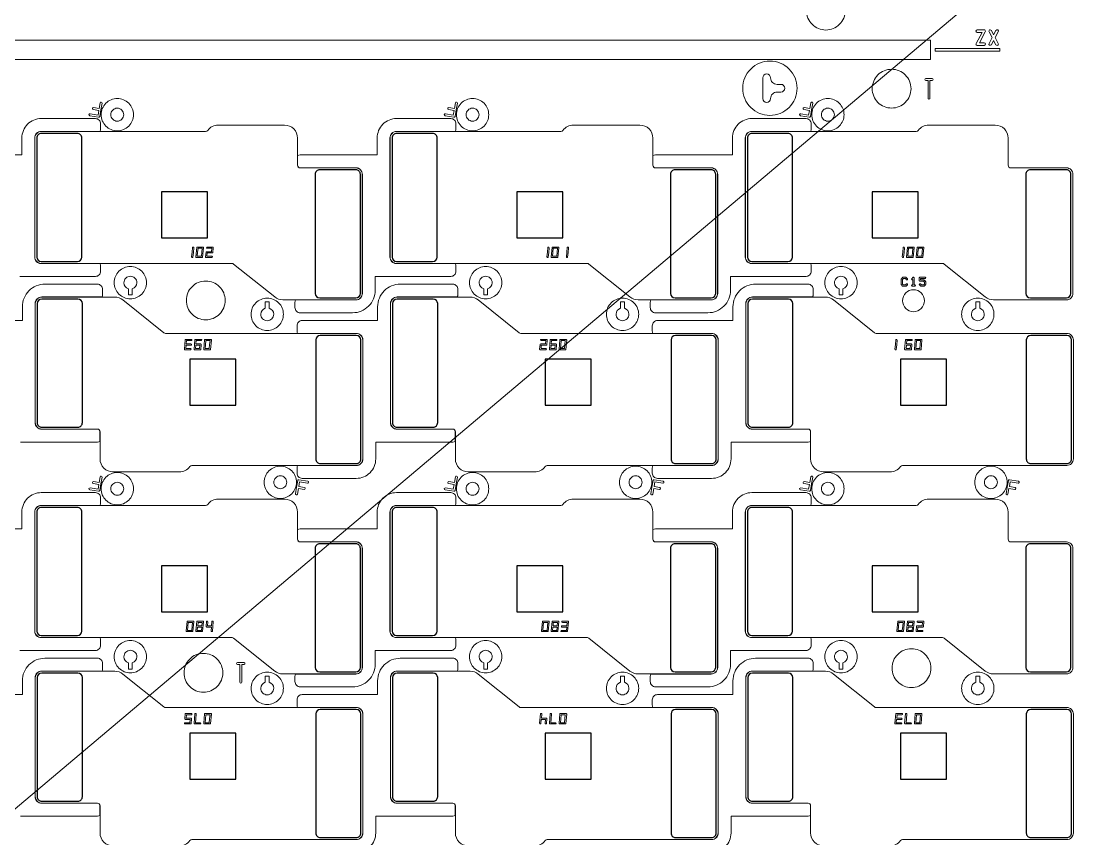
# Model space of a CAD drawing. Extents: x 2541 to 3941, y 2348 to 3338.
# Drawn here: x 3604.2 to 3685.9, y 2854.5 to 2917.7 of the extents above; entities that cross this region are included whole.
import ezdxf

# ---------------------------------------------------------------- set-up
doc = ezdxf.new("R2010")
doc.units = 0
doc.layers.get('0').update_dxf_attribs({"lineweight": 0})
doc.layers.add('barcodea-b_layer1', color=2, linetype='Continuous')
doc.layers.add('susa-b_layer0', color=1, linetype='Continuous')
doc.layers.add('備註', color=1, linetype='Continuous', lineweight=0)

msp = doc.modelspace()

# ---------------------------------------------------------------- linework, layer by layer
for p, q in [((3678.24169, 2916.05536), (3678.69659, 2916.9083)), ((3673.13877, 2897.23405), (3673.23811, 2897.23405))]:
    msp.add_line(p, q)
at = {"linetype": 'Continuous'}
for points in [[(3667.8667, 2918.54227, 0.414215), (3666.3667, 2920.04227, 0.414215), (3664.8667, 2918.54227, 0.414215), (3666.3667, 2917.04227, 0.414215)], [(3664.14381, 2912.54178, 0.414215), (3662.04381, 2914.64178, 0.414215), (3659.94381, 2912.54178, 0.414215), (3662.04381, 2910.44178, 0.414215)], [(3662.89381, 2912.24178), (3662.59381, 2912.24178, 0.414217), (3662.09381, 2911.74178, -1), (3661.49381, 2911.74178), (3661.49381, 2913.34178, -1), (3662.09381, 2913.34178, 0.414217), (3662.59381, 2912.84178), (3662.89381, 2912.84178, -1)], [(3672.95156, 2912.50729, 0.414215), (3671.45156, 2914.00729, 0.414215), (3669.95156, 2912.50729, 0.414215), (3671.45156, 2911.00729, 0.414215)], [(3674.59059, 2913.14721, 1), (3674.59059, 2913.29721), (3674.34224, 2913.29721), (3674.0939, 2913.29721, 1), (3674.0939, 2913.14721), (3674.26724, 2913.14721), (3674.26724, 2911.78181, 1), (3674.41724, 2911.78181), (3674.41724, 2913.14721)], [(3610.4133, 2911.38563, 1), (3610.26558, 2911.41168), (3610.18804, 2910.97194), (3609.7483, 2911.04948, 1), (3609.72226, 2910.90176), (3610.162, 2910.82422), (3610.09748, 2910.45834), (3609.48654, 2910.56606, 1), (3609.4605, 2910.41834), (3610.1453, 2910.29759, 0.414237), (3610.23218, 2910.35843), (3610.32268, 2910.87169), (3610.3228, 2910.87237)], [(3612.8351, 2910.49785, 0.414215), (3611.5851, 2911.74785, 0.414215), (3610.3351, 2910.49785, 0.414215), (3611.5851, 2909.24785, 0.414215)], [(3612.0851, 2910.49785, -0.414217), (3611.5851, 2909.99785, -0.414217), (3611.0851, 2910.49785, -0.414217), (3611.5851, 2910.99785, -0.414217)], [(3637.8833, 2911.38563, 1), (3637.73558, 2911.41168), (3637.65804, 2910.97194), (3637.2183, 2911.04948, 1), (3637.19226, 2910.90176), (3637.632, 2910.82422), (3637.56748, 2910.45834), (3636.95654, 2910.56606, 1), (3636.9305, 2910.41834), (3637.6153, 2910.29759, 0.414237), (3637.70218, 2910.35843), (3637.79268, 2910.87169), (3637.7928, 2910.87237)], [(3640.3051, 2910.49785, 0.414215), (3639.0551, 2911.74785, 0.414215), (3637.8051, 2910.49785, 0.414215), (3639.0551, 2909.24785, 0.414215)], [(3639.5551, 2910.49785, -0.414217), (3639.0551, 2909.99785, -0.414217), (3638.5551, 2910.49785, -0.414217), (3639.0551, 2910.99785, -0.414217)], [(3665.3533, 2911.38563, 1), (3665.20558, 2911.41168), (3665.12804, 2910.97194), (3664.6883, 2911.04948, 1), (3664.66226, 2910.90176), (3665.102, 2910.82422), (3665.03748, 2910.45834), (3664.42654, 2910.56606, 1), (3664.4005, 2910.41834), (3665.0853, 2910.29759, 0.414237), (3665.17218, 2910.35843), (3665.26268, 2910.87169), (3665.2628, 2910.87237)], [(3667.7751, 2910.49785, 0.414215), (3666.5251, 2911.74785, 0.414215), (3665.2751, 2910.49785, 0.414215), (3666.5251, 2909.24785, 0.414215)], [(3667.0251, 2910.49785, -0.414217), (3666.5251, 2909.99785, -0.414217), (3666.0251, 2910.49785, -0.414217), (3666.5251, 2910.99785, -0.414217)], [(3637.76437, 2898.39688), (3637.76437, 2898.79688, 0.124386), (3637.71636, 2898.98688), (3633.17948, 2898.98688, -0.414365), (3632.6696, 2899.49701), (3632.6696, 2908.69688, -0.414366), (3633.17948, 2909.20701), (3637.71636, 2909.20701, 0.124392), (3637.76437, 2909.39701), (3637.76437, 2909.79701, 0.414218), (3637.36437, 2910.19701), (3633.17948, 2910.19701, 0.414364), (3631.6796, 2908.69638), (3631.6796, 2907.38701), (3625.72249, 2907.38701, 0.124388), (3625.53249, 2907.33901), (3625.53249, 2906.58701, 0.414224), (3625.72249, 2906.39701), (3630.02947, 2906.39701, -0.414218), (3630.53959, 2905.88688), (3630.53959, 2896.687, -0.414217), (3630.02947, 2896.17688), (3625.3705, 2896.17688, 0.124388), (3625.32249, 2895.98688), (3625.32249, 2895.58688, 0.414218), (3625.72249, 2895.18688), (3629.77959, 2895.18688, 0.414215), (3631.52959, 2896.93688), (3631.52959, 2897.99688), (3637.36437, 2897.99688, 0.414218)], [(3665.23437, 2898.39688), (3665.23437, 2898.79688, 0.124386), (3665.18636, 2898.98688), (3660.64948, 2898.98688, -0.414365), (3660.1396, 2899.49701), (3660.1396, 2908.69688, -0.414366), (3660.64948, 2909.20701), (3665.18636, 2909.20701, 0.124392), (3665.23437, 2909.39701), (3665.23437, 2909.79701, 0.414218), (3664.83437, 2910.19701), (3660.64948, 2910.19701, 0.414364), (3659.1496, 2908.69638), (3659.1496, 2907.38701), (3653.19249, 2907.38701, 0.124388), (3653.00249, 2907.33901), (3653.00249, 2906.58701, 0.414224), (3653.19249, 2906.39701), (3657.49947, 2906.39701, -0.414218), (3658.00959, 2905.88688), (3658.00959, 2896.687, -0.414217), (3657.49947, 2896.17688), (3652.8405, 2896.17688, 0.124388), (3652.79249, 2895.98688), (3652.79249, 2895.58688, 0.414218), (3653.19249, 2895.18688), (3657.24959, 2895.18688, 0.414215), (3658.99959, 2896.93688), (3658.99959, 2897.99688), (3664.83437, 2897.99688, 0.414218)], [(3630.52959, 2896.687), (3630.52959, 2905.88688, 0.414219), (3630.02947, 2906.38701), (3625.72249, 2906.38701, -0.414223), (3625.52249, 2906.58701), (3625.52249, 2908.69181, 0.414215), (3624.52249, 2909.6918), (3619.3856, 2909.6918, 0.24029), (3618.57596, 2909.2792, -0.240069), (3618.41453, 2909.19701), (3605.70948, 2909.19701, 0.414366), (3605.2096, 2908.69689), (3605.2096, 2899.49701, 0.414365), (3605.70948, 2898.99688), (3620.45901, 2898.99688, -0.170771), (3620.58422, 2898.95284), (3623.75516, 2896.4071, 0.170765), (3624.38127, 2896.18688), (3630.02947, 2896.18688, 0.414218)], [(3657.99959, 2896.687), (3657.99959, 2905.88688, 0.414219), (3657.49947, 2906.38701), (3653.19249, 2906.38701, -0.414223), (3652.99249, 2906.58701), (3652.99249, 2908.69181, 0.414215), (3651.99249, 2909.6918), (3646.8556, 2909.6918, 0.24029), (3646.04596, 2909.2792, -0.240069), (3645.88453, 2909.19701), (3633.17948, 2909.19701, 0.414366), (3632.6796, 2908.69689), (3632.6796, 2899.49701, 0.414365), (3633.17948, 2898.99688), (3647.92901, 2898.99688, -0.170771), (3648.05422, 2898.95284), (3651.22516, 2896.4071, 0.170765), (3651.85127, 2896.18688), (3657.49947, 2896.18688, 0.414218)], [(3685.46959, 2896.687), (3685.46959, 2905.88688, 0.414219), (3684.96947, 2906.38701), (3680.66249, 2906.38701, -0.414223), (3680.46249, 2906.58701), (3680.46249, 2908.69181, 0.414215), (3679.46249, 2909.6918), (3674.3256, 2909.6918, 0.24029), (3673.51596, 2909.2792, -0.240069), (3673.35453, 2909.19701), (3660.64948, 2909.19701, 0.414366), (3660.1496, 2908.69689), (3660.1496, 2899.49701, 0.414365), (3660.64948, 2898.99688), (3675.39901, 2898.99688, -0.170771), (3675.52422, 2898.95284), (3678.69516, 2896.4071, 0.170765), (3679.32127, 2896.18688), (3684.96947, 2896.18688, 0.414218)], [(3617.50475, 2900.21429, 1), (3617.4052, 2900.22383), (3617.37076, 2899.8643), (3617.33633, 2899.50478, 1), (3617.43587, 2899.49524), (3617.47031, 2899.85477)], [(3618.25475, 2900.21429, 0.443552), (3618.2048, 2900.26906), (3617.78329, 2900.26906, 0.387555), (3617.73335, 2900.22383), (3617.66447, 2899.50478, 0.443552), (3617.71442, 2899.45001), (3618.13592, 2899.45001, 0.387555), (3618.18587, 2899.49524)], [(3619.00475, 2900.21429, 0.443552), (3618.9548, 2900.26906), (3618.53312, 2900.26906, 1), (3618.53312, 2900.16906), (3618.89996, 2900.16906), (3618.8751, 2899.90953), (3618.49886, 2899.90953, 0.387555), (3618.44891, 2899.8643), (3618.41447, 2899.50478, 0.443552), (3618.46442, 2899.45001), (3618.8861, 2899.45001, 1), (3618.8861, 2899.55001), (3618.51926, 2899.55001), (3618.54412, 2899.80953), (3618.92036, 2899.80953, 0.387555), (3618.97031, 2899.85477)], [(3644.97475, 2900.21429, 1), (3644.8752, 2900.22383), (3644.84076, 2899.8643), (3644.80633, 2899.50478, 1), (3644.90587, 2899.49524), (3644.94031, 2899.85477)], [(3645.72475, 2900.21429, 0.443552), (3645.6748, 2900.26906), (3645.25329, 2900.26906, 0.387555), (3645.20335, 2900.22383), (3645.13447, 2899.50478, 0.443552), (3645.18442, 2899.45001), (3645.60592, 2899.45001, 0.387555), (3645.65587, 2899.49524)], [(3646.47475, 2900.21429, 1), (3646.3752, 2900.22383), (3646.34076, 2899.8643), (3646.30633, 2899.50478, 1), (3646.40587, 2899.49524), (3646.44031, 2899.85477)], [(3672.44475, 2900.21429, 1), (3672.3452, 2900.22383), (3672.31076, 2899.8643), (3672.27633, 2899.50478, 1), (3672.37587, 2899.49524), (3672.41031, 2899.85477)], [(3673.19475, 2900.21429, 0.443552), (3673.1448, 2900.26906), (3672.72329, 2900.26906, 0.387555), (3672.67335, 2900.22383), (3672.60447, 2899.50478, 0.443552), (3672.65442, 2899.45001), (3673.07592, 2899.45001, 0.387555), (3673.12587, 2899.49524)], [(3673.94475, 2900.21429, 0.443552), (3673.8948, 2900.26906), (3673.47329, 2900.26906, 0.387555), (3673.42335, 2900.22383), (3673.35447, 2899.50478, 0.443552), (3673.40442, 2899.45001), (3673.82592, 2899.45001, 0.387555), (3673.87587, 2899.49524)], [(3613.84768, 2897.513, 0.414215), (3612.59768, 2898.763, 0.414215), (3611.34768, 2897.513, 0.414215), (3612.59768, 2896.263, 0.414215)], [(3641.31768, 2897.513, 0.414215), (3640.06768, 2898.763, 0.414215), (3638.81768, 2897.513, 0.414215), (3640.06768, 2896.263, 0.414215)], [(3668.78768, 2897.513, 0.414215), (3667.53768, 2898.763, 0.414215), (3666.28768, 2897.513, 0.414215), (3667.53768, 2896.263, 0.414215)], [(3613.09768, 2897.513, -0.327542), (3612.74768, 2897.03603), (3612.74768, 2896.56185), (3612.44768, 2896.56185), (3612.44768, 2897.03603, -0.327544), (3612.09768, 2897.513, -0.414217), (3612.59768, 2898.013, -0.414217)], [(3640.56768, 2897.513, -0.327542), (3640.21768, 2897.03603), (3640.21768, 2896.56185), (3639.91768, 2896.56185), (3639.91768, 2897.03603, -0.327544), (3639.56768, 2897.513, -0.414217), (3640.06768, 2898.013, -0.414217)], [(3668.03768, 2897.513, -0.327542), (3667.68768, 2897.03603), (3667.68768, 2896.56185), (3667.38768, 2896.56185), (3667.38768, 2897.03603, -0.327544), (3667.03768, 2897.513, -0.414217), (3667.53768, 2898.013, -0.414217)], [(3672.6728, 2897.34803, 1), (3672.60209, 2897.41874), (3672.5174, 2897.33405), (3672.36014, 2897.33405), (3672.2901, 2897.40409), (3672.2901, 2897.76002), (3672.36014, 2897.83007), (3672.5174, 2897.83007), (3672.60209, 2897.74538, 1), (3672.6728, 2897.81609), (3672.57362, 2897.91527, 0.200121), (3672.53811, 2897.93007), (3672.33943, 2897.93007, 0.200121), (3672.30392, 2897.91527), (3672.2049, 2897.81624, 0.200121), (3672.1901, 2897.78073), (3672.1901, 2897.38338, 0.200121), (3672.2049, 2897.34787), (3672.30392, 2897.24885, 0.200121), (3672.33943, 2897.23405), (3672.53811, 2897.23405, 0.200121), (3672.57362, 2897.24885)], [(3674.08745, 2897.38338), (3674.08745, 2897.58206, 0.200121), (3674.07265, 2897.61757), (3673.97362, 2897.7166, 0.200121), (3673.93811, 2897.7314), (3673.6901, 2897.7314), (3673.6901, 2897.83007), (3674.03745, 2897.83007, 1), (3674.03745, 2897.93007), (3673.6401, 2897.93007, 0.414253), (3673.5901, 2897.88007), (3673.5901, 2897.6814, 0.414253), (3673.6401, 2897.6314), (3673.9174, 2897.6314), (3673.98745, 2897.56135), (3673.98745, 2897.40409), (3673.9174, 2897.33405), (3673.76014, 2897.33405), (3673.67545, 2897.41874, 1), (3673.60474, 2897.34803), (3673.70392, 2897.24885, 0.200121), (3673.73943, 2897.23405), (3673.93811, 2897.23405, 0.200121), (3673.97362, 2897.24885), (3674.07265, 2897.34787, 0.200121)], [(3619.92644, 2896.14243, 0.414215), (3618.42644, 2897.64243, 0.414215), (3616.92644, 2896.14243, 0.414215), (3618.42644, 2894.64243, 0.414215)], [(3637.92341, 2896.59688), (3637.92341, 2896.99688, 0.414218), (3637.52341, 2897.39688), (3633.4663, 2897.39688, 0.414215), (3631.7163, 2895.64688), (3631.7163, 2894.58688), (3625.88153, 2894.58688, 0.414218), (3625.48153, 2894.18688), (3625.48153, 2893.78688, 0.124388), (3625.52953, 2893.59688), (3630.06642, 2893.59688, -0.414365), (3630.57629, 2893.08675), (3630.57629, 2883.88688, -0.414366), (3630.06642, 2883.37675), (3625.52953, 2883.37675, 0.124388), (3625.48153, 2883.18675), (3625.48153, 2882.78675, 0.414218), (3625.88153, 2882.38675), (3630.06642, 2882.38675, 0.414364), (3631.56629, 2883.88738), (3631.56629, 2885.19675), (3637.52341, 2885.19675, 0.124386), (3637.71341, 2885.24475), (3637.71341, 2885.99675, 0.414224), (3637.52341, 2886.18675), (3633.21643, 2886.18675, -0.414218), (3632.7063, 2886.69688), (3632.7063, 2895.89676, -0.414217), (3633.21643, 2896.40688), (3637.8754, 2896.40688, 0.124392)], [(3665.39341, 2896.59688), (3665.39341, 2896.99688, 0.414218), (3664.99341, 2897.39688), (3660.9363, 2897.39688, 0.414215), (3659.1863, 2895.64688), (3659.1863, 2894.58688), (3653.35153, 2894.58688, 0.414218), (3652.95153, 2894.18688), (3652.95153, 2893.78688, 0.124388), (3652.99953, 2893.59688), (3657.53642, 2893.59688, -0.414365), (3658.04629, 2893.08675), (3658.04629, 2883.88688, -0.414366), (3657.53642, 2883.37675), (3652.99953, 2883.37675, 0.124388), (3652.95153, 2883.18675), (3652.95153, 2882.78675, 0.414218), (3653.35153, 2882.38675), (3657.53642, 2882.38675, 0.414364), (3659.03629, 2883.88738), (3659.03629, 2885.19675), (3664.99341, 2885.19675, 0.124386), (3665.18341, 2885.24475), (3665.18341, 2885.99675, 0.414224), (3664.99341, 2886.18675), (3660.68643, 2886.18675, -0.414218), (3660.1763, 2886.69688), (3660.1763, 2895.89676, -0.414217), (3660.68643, 2896.40688), (3665.3454, 2896.40688, 0.124392)], [(3630.56629, 2883.88687), (3630.56629, 2893.08675, 0.414365), (3630.06642, 2893.58688), (3615.31689, 2893.58688, -0.170771), (3615.19168, 2893.63092), (3612.02074, 2896.17666, 0.170765), (3611.39463, 2896.39688), (3605.74643, 2896.39688, 0.414218), (3605.2463, 2895.89676), (3605.2463, 2886.69688, 0.414219), (3605.74643, 2886.19675), (3610.05341, 2886.19675, -0.414223), (3610.25341, 2885.99675), (3610.25341, 2883.89195, 0.414215), (3611.2534, 2882.89196), (3616.3903, 2882.89196, 0.24029), (3617.19994, 2883.30456, -0.240069), (3617.36137, 2883.38675), (3630.06642, 2883.38675, 0.414366)], [(3624.42822, 2895.07076, 0.414215), (3623.17822, 2896.32076, 0.414215), (3621.92822, 2895.07076, 0.414215), (3623.17822, 2893.82076, 0.414215)], [(3658.03629, 2883.88687), (3658.03629, 2893.08675, 0.414365), (3657.53642, 2893.58688), (3642.78689, 2893.58688, -0.170771), (3642.66168, 2893.63092), (3639.49074, 2896.17666, 0.170765), (3638.86463, 2896.39688), (3633.21643, 2896.39688, 0.414218), (3632.7163, 2895.89676), (3632.7163, 2886.69688, 0.414219), (3633.21643, 2886.19675), (3637.52341, 2886.19675, -0.414223), (3637.72341, 2885.99675), (3637.72341, 2883.89195, 0.414215), (3638.7234, 2882.89196), (3643.8603, 2882.89196, 0.24029), (3644.66994, 2883.30456, -0.240069), (3644.83137, 2883.38675), (3657.53642, 2883.38675, 0.414366)], [(3651.89822, 2895.07076, 0.414215), (3650.64822, 2896.32076, 0.414215), (3649.39822, 2895.07076, 0.414215), (3650.64822, 2893.82076, 0.414215)], [(3685.50629, 2883.88687), (3685.50629, 2893.08675, 0.414365), (3685.00642, 2893.58688), (3670.25689, 2893.58688, -0.170771), (3670.13168, 2893.63092), (3666.96074, 2896.17666, 0.170765), (3666.33463, 2896.39688), (3660.68643, 2896.39688, 0.414218), (3660.1863, 2895.89676), (3660.1863, 2886.69688, 0.414219), (3660.68643, 2886.19675), (3664.99341, 2886.19675, -0.414223), (3665.19341, 2885.99675), (3665.19341, 2883.89195, 0.414215), (3666.1934, 2882.89196), (3671.3303, 2882.89196, 0.24029), (3672.13994, 2883.30456, -0.240069), (3672.30137, 2883.38675), (3685.00642, 2883.38675, 0.414366)], [(3673.99402, 2896.1174, 0.414215), (3673.14402, 2896.9674, 0.414215), (3672.29402, 2896.1174, 0.414215), (3673.14402, 2895.2674, 0.414215)], [(3679.36822, 2895.07076, 0.414215), (3678.11822, 2896.32076, 0.414215), (3676.86822, 2895.07076, 0.414215), (3678.11822, 2893.82076, 0.414215)], [(3623.67822, 2895.07076, -0.414217), (3623.17822, 2894.57076, -0.414217), (3622.67822, 2895.07076, -0.327542), (3623.02822, 2895.54773), (3623.02822, 2896.02191), (3623.32822, 2896.02191), (3623.32822, 2895.54773, -0.327544)], [(3651.14822, 2895.07076, -0.414217), (3650.64822, 2894.57076, -0.414217), (3650.14822, 2895.07076, -0.327542), (3650.49822, 2895.54773), (3650.49822, 2896.02191), (3650.79822, 2896.02191), (3650.79822, 2895.54773, -0.327544)], [(3678.61822, 2895.07076, -0.414217), (3678.11822, 2894.57076, -0.414217), (3677.61822, 2895.07076, -0.327542), (3677.96822, 2895.54773), (3677.96822, 2896.02191), (3678.26822, 2896.02191), (3678.26822, 2895.54773, -0.327544)], [(3617.31165, 2893.03375, 1), (3617.31165, 2893.13375), (3616.88997, 2893.13375, 0.387555), (3616.84003, 2893.08852), (3616.77115, 2892.36947, 0.443552), (3616.8211, 2892.3147), (3617.24278, 2892.3147, 1), (3617.24278, 2892.4147), (3616.87594, 2892.4147), (3616.9008, 2892.67423), (3617.27722, 2892.67423, 1), (3617.27722, 2892.77423), (3616.91038, 2892.77423), (3616.93524, 2893.03375)], [(3618.07699, 2892.71946, 0.443552), (3618.02704, 2892.77423), (3617.66038, 2892.77423), (3617.68524, 2893.03375), (3618.06165, 2893.03375, 1), (3618.06165, 2893.13375), (3617.63997, 2893.13375, 0.387555), (3617.59003, 2893.08852), (3617.52115, 2892.36947, 0.443552), (3617.5711, 2892.3147), (3617.9926, 2892.3147, 0.387555), (3618.04255, 2892.35993)], [(3618.86142, 2893.07898, 0.443552), (3618.81148, 2893.13375), (3618.38997, 2893.13375, 0.387555), (3618.34003, 2893.08852), (3618.27115, 2892.36947, 0.443552), (3618.3211, 2892.3147), (3618.7426, 2892.3147, 0.387555), (3618.79255, 2892.35993)], [(3644.83142, 2893.07898, 0.443552), (3644.78148, 2893.13375), (3644.3598, 2893.13375, 1), (3644.3598, 2893.03375), (3644.72663, 2893.03375), (3644.70178, 2892.77423), (3644.32554, 2892.77423, 0.387555), (3644.27559, 2892.72899), (3644.24115, 2892.36947, 0.443552), (3644.2911, 2892.3147), (3644.71278, 2892.3147, 1), (3644.71278, 2892.4147), (3644.34594, 2892.4147), (3644.3708, 2892.67423), (3644.74704, 2892.67423, 0.387555), (3644.79699, 2892.71946)], [(3645.54699, 2892.71946, 0.443552), (3645.49704, 2892.77423), (3645.13038, 2892.77423), (3645.15524, 2893.03375), (3645.53165, 2893.03375, 1), (3645.53165, 2893.13375), (3645.10997, 2893.13375, 0.387555), (3645.06003, 2893.08852), (3644.99115, 2892.36947, 0.443552), (3645.0411, 2892.3147), (3645.4626, 2892.3147, 0.387555), (3645.51255, 2892.35993)], [(3646.33142, 2893.07898, 0.443552), (3646.28148, 2893.13375), (3645.85997, 2893.13375, 0.387555), (3645.81003, 2893.08852), (3645.74115, 2892.36947, 0.443552), (3645.7911, 2892.3147), (3646.2126, 2892.3147, 0.387555), (3646.26255, 2892.35993)], [(3671.87957, 2893.07898, 1), (3671.78003, 2893.08852), (3671.74559, 2892.72899), (3671.71115, 2892.36947, 1), (3671.8107, 2892.35993), (3671.84513, 2892.71946)], [(3673.01699, 2892.71946, 0.443552), (3672.96704, 2892.77423), (3672.60038, 2892.77423), (3672.62524, 2893.03375), (3673.00165, 2893.03375, 1), (3673.00165, 2893.13375), (3672.57997, 2893.13375, 0.387555), (3672.53003, 2893.08852), (3672.46115, 2892.36947, 0.443552), (3672.5111, 2892.3147), (3672.9326, 2892.3147, 0.387555), (3672.98255, 2892.35993)], [(3673.80142, 2893.07898, 0.443552), (3673.75148, 2893.13375), (3673.32997, 2893.13375, 0.387555), (3673.28003, 2893.08852), (3673.21115, 2892.36947, 0.443552), (3673.2611, 2892.3147), (3673.6826, 2892.3147, 0.387555), (3673.73255, 2892.35993)], [(3625.4408, 2882.08591, 0.414215), (3624.1908, 2883.33591, 0.414215), (3622.9408, 2882.08591, 0.414215), (3624.1908, 2880.83591, 0.414215)], [(3652.9108, 2882.08591, 0.414215), (3651.6608, 2883.33591, 0.414215), (3650.4108, 2882.08591, 0.414215), (3651.6608, 2880.83591, 0.414215)], [(3680.3808, 2882.08591, 0.414215), (3679.1308, 2883.33591, 0.414215), (3677.8808, 2882.08591, 0.414215), (3679.1308, 2880.83591, 0.414215)], [(3610.4133, 2882.47563, 1), (3610.26558, 2882.50168), (3610.18804, 2882.06194), (3609.7483, 2882.13948, 1), (3609.72226, 2881.99176), (3610.162, 2881.91422), (3610.09748, 2881.54834), (3609.48654, 2881.65606, 1), (3609.4605, 2881.50834), (3610.1453, 2881.38759, 0.414237), (3610.23218, 2881.44843), (3610.32268, 2881.96169), (3610.3228, 2881.96237)], [(3612.8351, 2881.58785, 0.414215), (3611.5851, 2882.83785, 0.414215), (3610.3351, 2881.58785, 0.414215), (3611.5851, 2880.33785, 0.414215)], [(3624.6908, 2882.08591, -0.414217), (3624.1908, 2881.58591, -0.414217), (3623.6908, 2882.08591, -0.414217), (3624.1908, 2882.58591, -0.414217)], [(3637.8833, 2882.47563, 1), (3637.73558, 2882.50168), (3637.65804, 2882.06194), (3637.2183, 2882.13948, 1), (3637.19226, 2881.99176), (3637.632, 2881.91422), (3637.56748, 2881.54834), (3636.95654, 2881.65606, 1), (3636.9305, 2881.50834), (3637.6153, 2881.38759, 0.414237), (3637.70218, 2881.44843), (3637.79268, 2881.96169), (3637.7928, 2881.96237)], [(3640.3051, 2881.58785, 0.414215), (3639.0551, 2882.83785, 0.414215), (3637.8051, 2881.58785, 0.414215), (3639.0551, 2880.33785, 0.414215)], [(3652.1608, 2882.08591, -0.414217), (3651.6608, 2881.58591, -0.414217), (3651.1608, 2882.08591, -0.414217), (3651.6608, 2882.58591, -0.414217)], [(3665.3533, 2882.47563, 1), (3665.20558, 2882.50168), (3665.12804, 2882.06194), (3664.6883, 2882.13948, 1), (3664.66226, 2881.99176), (3665.102, 2881.91422), (3665.03748, 2881.54834), (3664.42654, 2881.65606, 1), (3664.4005, 2881.50834), (3665.0853, 2881.38759, 0.414237), (3665.17218, 2881.44843), (3665.26268, 2881.96169), (3665.2628, 2881.96237)], [(3667.7751, 2881.58785, 0.414215), (3666.5251, 2882.83785, 0.414215), (3665.2751, 2881.58785, 0.414215), (3666.5251, 2880.33785, 0.414215)], [(3679.6308, 2882.08591, -0.414217), (3679.1308, 2881.58591, -0.414217), (3678.6308, 2882.08591, -0.414217), (3679.1308, 2882.58591, -0.414217)], [(3612.0851, 2881.58785, -0.414217), (3611.5851, 2881.08785, -0.414217), (3611.0851, 2881.58785, -0.414217), (3611.5851, 2882.08785, -0.414217)], [(3626.3154, 2882.16542), (3625.6306, 2882.28617, 0.414237), (3625.54372, 2882.22533), (3625.45322, 2881.71207), (3625.4531, 2881.71139), (3625.3626, 2881.19813, 1), (3625.51032, 2881.17208), (3625.58785, 2881.61182), (3626.02759, 2881.53428, 1), (3626.05364, 2881.682), (3625.6139, 2881.75954), (3625.67842, 2882.12542), (3626.28936, 2882.0177, 1)], [(3639.5551, 2881.58785, -0.414217), (3639.0551, 2881.08785, -0.414217), (3638.5551, 2881.58785, -0.414217), (3639.0551, 2882.08785, -0.414217)], [(3653.7854, 2882.16542), (3653.1006, 2882.28617, 0.414237), (3653.01372, 2882.22533), (3652.92322, 2881.71207), (3652.9231, 2881.71139), (3652.8326, 2881.19813, 1), (3652.98032, 2881.17208), (3653.05785, 2881.61182), (3653.49759, 2881.53428, 1), (3653.52364, 2881.682), (3653.0839, 2881.75954), (3653.14842, 2882.12542), (3653.75936, 2882.0177, 1)], [(3667.0251, 2881.58785, -0.414217), (3666.5251, 2881.08785, -0.414217), (3666.0251, 2881.58785, -0.414217), (3666.5251, 2882.08785, -0.414217)], [(3681.2554, 2882.16542), (3680.5706, 2882.28617, 0.414237), (3680.48372, 2882.22533), (3680.39322, 2881.71207), (3680.3931, 2881.71139), (3680.3026, 2881.19813, 1), (3680.45032, 2881.17208), (3680.52785, 2881.61182), (3680.96759, 2881.53428, 1), (3680.99364, 2881.682), (3680.5539, 2881.75954), (3680.61842, 2882.12542), (3681.22936, 2882.0177, 1)], [(3630.52959, 2867.777), (3630.52959, 2876.97688, 0.414219), (3630.02947, 2877.47701), (3625.72249, 2877.47701, -0.414223), (3625.52249, 2877.67701), (3625.52249, 2879.78181, 0.414215), (3624.52249, 2880.7818), (3619.3856, 2880.7818, 0.24029), (3618.57596, 2880.3692, -0.240069), (3618.41453, 2880.28701), (3605.70948, 2880.28701, 0.414366), (3605.2096, 2879.78689), (3605.2096, 2870.58701, 0.414365), (3605.70948, 2870.08688), (3620.45901, 2870.08688, -0.170771), (3620.58422, 2870.04284), (3623.75516, 2867.4971, 0.170765), (3624.38127, 2867.27688), (3630.02947, 2867.27688, 0.414218)], [(3637.76437, 2869.48688), (3637.76437, 2869.88688, 0.124386), (3637.71636, 2870.07688), (3633.17948, 2870.07688, -0.414365), (3632.6696, 2870.58701), (3632.6696, 2879.78688, -0.414366), (3633.17948, 2880.29701), (3637.71636, 2880.29701, 0.124392), (3637.76437, 2880.48701), (3637.76437, 2880.88701, 0.414218), (3637.36437, 2881.28701), (3633.17948, 2881.28701, 0.414364), (3631.6796, 2879.78638), (3631.6796, 2878.47701), (3625.72249, 2878.47701, 0.124388), (3625.53249, 2878.42901), (3625.53249, 2877.67701, 0.414224), (3625.72249, 2877.48701), (3630.02947, 2877.48701, -0.414218), (3630.53959, 2876.97688), (3630.53959, 2867.777, -0.414217), (3630.02947, 2867.26688), (3625.3705, 2867.26688, 0.124388), (3625.32249, 2867.07688), (3625.32249, 2866.67688, 0.414218), (3625.72249, 2866.27688), (3629.77959, 2866.27688, 0.414215), (3631.52959, 2868.02688), (3631.52959, 2869.08688), (3637.36437, 2869.08688, 0.414218)], [(3657.99959, 2867.777), (3657.99959, 2876.97688, 0.414219), (3657.49947, 2877.47701), (3653.19249, 2877.47701, -0.414223), (3652.99249, 2877.67701), (3652.99249, 2879.78181, 0.414215), (3651.99249, 2880.7818), (3646.8556, 2880.7818, 0.24029), (3646.04596, 2880.3692, -0.240069), (3645.88453, 2880.28701), (3633.17948, 2880.28701, 0.414366), (3632.6796, 2879.78689), (3632.6796, 2870.58701, 0.414365), (3633.17948, 2870.08688), (3647.92901, 2870.08688, -0.170771), (3648.05422, 2870.04284), (3651.22516, 2867.4971, 0.170765), (3651.85127, 2867.27688), (3657.49947, 2867.27688, 0.414218)], [(3665.23437, 2869.48688), (3665.23437, 2869.88688, 0.124386), (3665.18636, 2870.07688), (3660.64948, 2870.07688, -0.414365), (3660.1396, 2870.58701), (3660.1396, 2879.78688, -0.414366), (3660.64948, 2880.29701), (3665.18636, 2880.29701, 0.124392), (3665.23437, 2880.48701), (3665.23437, 2880.88701, 0.414218), (3664.83437, 2881.28701), (3660.64948, 2881.28701, 0.414364), (3659.1496, 2879.78638), (3659.1496, 2878.47701), (3653.19249, 2878.47701, 0.124388), (3653.00249, 2878.42901), (3653.00249, 2877.67701, 0.414224), (3653.19249, 2877.48701), (3657.49947, 2877.48701, -0.414218), (3658.00959, 2876.97688), (3658.00959, 2867.777, -0.414217), (3657.49947, 2867.26688), (3652.8405, 2867.26688, 0.124388), (3652.79249, 2867.07688), (3652.79249, 2866.67688, 0.414218), (3653.19249, 2866.27688), (3657.24959, 2866.27688, 0.414215), (3658.99959, 2868.02688), (3658.99959, 2869.08688), (3664.83437, 2869.08688, 0.414218)], [(3685.46959, 2867.777), (3685.46959, 2876.97688, 0.414219), (3684.96947, 2877.47701), (3680.66249, 2877.47701, -0.414223), (3680.46249, 2877.67701), (3680.46249, 2879.78181, 0.414215), (3679.46249, 2880.7818), (3674.3256, 2880.7818, 0.24029), (3673.51596, 2880.3692, -0.240069), (3673.35453, 2880.28701), (3660.64948, 2880.28701, 0.414366), (3660.1496, 2879.78689), (3660.1496, 2870.58701, 0.414365), (3660.64948, 2870.08688), (3675.39901, 2870.08688, -0.170771), (3675.52422, 2870.04284), (3678.69516, 2867.4971, 0.170765), (3679.32127, 2867.27688), (3684.96947, 2867.27688, 0.414218)], [(3617.50475, 2871.30429, 0.443552), (3617.4548, 2871.35906), (3617.03329, 2871.35906, 0.387555), (3616.98335, 2871.31383), (3616.91447, 2870.59478, 0.443552), (3616.96442, 2870.54001), (3617.38592, 2870.54001, 0.387555), (3617.43587, 2870.58524)], [(3618.25475, 2871.30429, 0.443552), (3618.2048, 2871.35906), (3617.78329, 2871.35906, 0.387555), (3617.73335, 2871.31383), (3617.66447, 2870.59478, 0.443552), (3617.71442, 2870.54001), (3618.13592, 2870.54001, 0.387555), (3618.18587, 2870.58524)], [(3619.00475, 2871.30429, 1), (3618.9052, 2871.31383), (3618.8751, 2870.99953), (3618.5537, 2870.99953), (3618.58289, 2871.30429, 1), (3618.48335, 2871.31383), (3618.44891, 2870.9543, 0.443552), (3618.49886, 2870.89953), (3618.86552, 2870.89953), (3618.83633, 2870.59478, 1), (3618.93587, 2870.58524)], [(3644.97475, 2871.30429, 0.443552), (3644.9248, 2871.35906), (3644.50329, 2871.35906, 0.387555), (3644.45335, 2871.31383), (3644.38447, 2870.59478, 0.443552), (3644.43442, 2870.54001), (3644.85592, 2870.54001, 0.387555), (3644.90587, 2870.58524)], [(3645.72475, 2871.30429, 0.443552), (3645.6748, 2871.35906), (3645.25329, 2871.35906, 0.387555), (3645.20335, 2871.31383), (3645.13447, 2870.59478, 0.443552), (3645.18442, 2870.54001), (3645.60592, 2870.54001, 0.387555), (3645.65587, 2870.58524)], [(3646.47475, 2871.30429, 0.443552), (3646.4248, 2871.35906), (3646.00312, 2871.35906, 1), (3646.00312, 2871.25906), (3646.36996, 2871.25906), (3646.3451, 2870.99953), (3645.96868, 2870.99953, 1), (3645.96868, 2870.89953), (3646.33552, 2870.89953), (3646.31066, 2870.64001), (3645.93425, 2870.64001, 1), (3645.93425, 2870.54001), (3646.35592, 2870.54001, 0.387555), (3646.40587, 2870.58524)], [(3672.44475, 2871.30429, 0.443552), (3672.3948, 2871.35906), (3671.97329, 2871.35906, 0.387555), (3671.92335, 2871.31383), (3671.85447, 2870.59478, 0.443552), (3671.90442, 2870.54001), (3672.32592, 2870.54001, 0.387555), (3672.37587, 2870.58524)], [(3673.19475, 2871.30429, 0.443552), (3673.1448, 2871.35906), (3672.72329, 2871.35906, 0.387555), (3672.67335, 2871.31383), (3672.60447, 2870.59478, 0.443552), (3672.65442, 2870.54001), (3673.07592, 2870.54001, 0.387555), (3673.12587, 2870.58524)], [(3673.94475, 2871.30429, 0.443552), (3673.8948, 2871.35906), (3673.47312, 2871.35906, 1), (3673.47312, 2871.25906), (3673.83996, 2871.25906), (3673.8151, 2870.99953), (3673.43886, 2870.99953, 0.387555), (3673.38891, 2870.9543), (3673.35447, 2870.59478, 0.443552), (3673.40442, 2870.54001), (3673.8261, 2870.54001, 1), (3673.8261, 2870.64001), (3673.45926, 2870.64001), (3673.48412, 2870.89953), (3673.86036, 2870.89953, 0.387555), (3673.91031, 2870.94477)], [(3613.84768, 2868.603, 0.414215), (3612.59768, 2869.853, 0.414215), (3611.34768, 2868.603, 0.414215), (3612.59768, 2867.353, 0.414215)], [(3641.31768, 2868.603, 0.414215), (3640.06768, 2869.853, 0.414215), (3638.81768, 2868.603, 0.414215), (3640.06768, 2867.353, 0.414215)], [(3668.78768, 2868.603, 0.414215), (3667.53768, 2869.853, 0.414215), (3666.28768, 2868.603, 0.414215), (3667.53768, 2867.353, 0.414215)], [(3613.09768, 2868.603, -0.327542), (3612.74768, 2868.12603), (3612.74768, 2867.65185), (3612.44768, 2867.65185), (3612.44768, 2868.12603, -0.327544), (3612.09768, 2868.603, -0.414217), (3612.59768, 2869.103, -0.414217)], [(3619.74602, 2867.36296, 0.414215), (3618.24602, 2868.86296, 0.414215), (3616.74602, 2867.36296, 0.414215), (3618.24602, 2865.86296, 0.414215)], [(3640.56768, 2868.603, -0.327542), (3640.21768, 2868.12603), (3640.21768, 2867.65185), (3639.91768, 2867.65185), (3639.91768, 2868.12603, -0.327544), (3639.56768, 2868.603, -0.414217), (3640.06768, 2869.103, -0.414217)], [(3668.03768, 2868.603, -0.327542), (3667.68768, 2868.12603), (3667.68768, 2867.65185), (3667.38768, 2867.65185), (3667.38768, 2868.12603, -0.327544), (3667.03768, 2868.603, -0.414217), (3667.53768, 2869.103, -0.414217)], [(3674.48575, 2867.7225, 0.414215), (3672.98575, 2869.2225, 0.414215), (3671.48575, 2867.7225, 0.414215), (3672.98575, 2866.2225, 0.414215)], [(3621.38504, 2868.00287, 1), (3621.38504, 2868.15287), (3621.1367, 2868.15287), (3620.88835, 2868.15287, 1), (3620.88835, 2868.00287), (3621.0617, 2868.00287), (3621.0617, 2866.63748, 1), (3621.2117, 2866.63748), (3621.2117, 2868.00287)], [(3630.56629, 2854.97687), (3630.56629, 2864.17675, 0.414365), (3630.06642, 2864.67688), (3615.31689, 2864.67688, -0.170771), (3615.19168, 2864.72092), (3612.02074, 2867.26666, 0.170765), (3611.39463, 2867.48688), (3605.74643, 2867.48688, 0.414218), (3605.2463, 2866.98676), (3605.2463, 2857.78688, 0.414219), (3605.74643, 2857.28675), (3610.05341, 2857.28675, -0.414223), (3610.25341, 2857.08675), (3610.25341, 2854.98195, 0.414215), (3611.2534, 2853.98196), (3616.3903, 2853.98196, 0.24029), (3617.19994, 2854.39456, -0.240069), (3617.36137, 2854.47675), (3630.06642, 2854.47675, 0.414366)], [(3624.42822, 2866.16076, 0.414215), (3623.17822, 2867.41076, 0.414215), (3621.92822, 2866.16076, 0.414215), (3623.17822, 2864.91076, 0.414215)], [(3623.67822, 2866.16076, -0.414217), (3623.17822, 2865.66076, -0.414217), (3622.67822, 2866.16076, -0.327542), (3623.02822, 2866.63773), (3623.02822, 2867.11191), (3623.32822, 2867.11191), (3623.32822, 2866.63773, -0.327544)], [(3658.03629, 2854.97687), (3658.03629, 2864.17675, 0.414365), (3657.53642, 2864.67688), (3642.78689, 2864.67688, -0.170771), (3642.66168, 2864.72092), (3639.49074, 2867.26666, 0.170765), (3638.86463, 2867.48688), (3633.21643, 2867.48688, 0.414218), (3632.7163, 2866.98676), (3632.7163, 2857.78688, 0.414219), (3633.21643, 2857.28675), (3637.52341, 2857.28675, -0.414223), (3637.72341, 2857.08675), (3637.72341, 2854.98195, 0.414215), (3638.7234, 2853.98196), (3643.8603, 2853.98196, 0.24029), (3644.66994, 2854.39456, -0.240069), (3644.83137, 2854.47675), (3657.53642, 2854.47675, 0.414366)], [(3651.89822, 2866.16076, 0.414215), (3650.64822, 2867.41076, 0.414215), (3649.39822, 2866.16076, 0.414215), (3650.64822, 2864.91076, 0.414215)], [(3651.14822, 2866.16076, -0.414217), (3650.64822, 2865.66076, -0.414217), (3650.14822, 2866.16076, -0.327542), (3650.49822, 2866.63773), (3650.49822, 2867.11191), (3650.79822, 2867.11191), (3650.79822, 2866.63773, -0.327544)], [(3685.50629, 2854.97687), (3685.50629, 2864.17675, 0.414365), (3685.00642, 2864.67688), (3670.25689, 2864.67688, -0.170771), (3670.13168, 2864.72092), (3666.96074, 2867.26666, 0.170765), (3666.33463, 2867.48688), (3660.68643, 2867.48688, 0.414218), (3660.1863, 2866.98676), (3660.1863, 2857.78688, 0.414219), (3660.68643, 2857.28675), (3664.99341, 2857.28675, -0.414223), (3665.19341, 2857.08675), (3665.19341, 2854.98195, 0.414215), (3666.1934, 2853.98196), (3671.3303, 2853.98196, 0.24029), (3672.13994, 2854.39456, -0.240069), (3672.30137, 2854.47675), (3685.00642, 2854.47675, 0.414366)], [(3679.36822, 2866.16076, 0.414215), (3678.11822, 2867.41076, 0.414215), (3676.86822, 2866.16076, 0.414215), (3678.11822, 2864.91076, 0.414215)], [(3678.61822, 2866.16076, -0.414217), (3678.11822, 2865.66076, -0.414217), (3677.61822, 2866.16076, -0.327542), (3677.96822, 2866.63773), (3677.96822, 2867.11191), (3678.26822, 2867.11191), (3678.26822, 2866.63773, -0.327544)], [(3617.32699, 2863.80946, 0.443552), (3617.27704, 2863.86423), (3616.91038, 2863.86423), (3616.93524, 2864.12375), (3617.31165, 2864.12375, 1), (3617.31165, 2864.22375), (3616.88997, 2864.22375, 0.387555), (3616.84003, 2864.17852), (3616.80559, 2863.81899, 0.443552), (3616.85554, 2863.76423), (3617.2222, 2863.76423), (3617.19734, 2863.5047), (3616.82092, 2863.5047, 1), (3616.82092, 2863.4047), (3617.2426, 2863.4047, 0.387555), (3617.29255, 2863.44993)], [(3617.99278, 2863.4047, 1), (3617.99278, 2863.5047), (3617.62594, 2863.5047), (3617.68957, 2864.16898, 1), (3617.59003, 2864.17852), (3617.52115, 2863.45947, 0.443552), (3617.5711, 2863.4047)], [(3618.86142, 2864.16898, 0.443552), (3618.81148, 2864.22375), (3618.38997, 2864.22375, 0.387555), (3618.34003, 2864.17852), (3618.27115, 2863.45947, 0.443552), (3618.3211, 2863.4047), (3618.7426, 2863.4047, 0.387555), (3618.79255, 2863.44993)], [(3644.79699, 2863.80946, 0.443552), (3644.74704, 2863.86423), (3644.38038, 2863.86423), (3644.40957, 2864.16898, 1), (3644.31003, 2864.17852), (3644.24115, 2863.45947, 1), (3644.3407, 2863.44993), (3644.3708, 2863.76423), (3644.6922, 2863.76423), (3644.66301, 2863.45947, 1), (3644.76255, 2863.44993)], [(3645.46278, 2863.4047, 1), (3645.46278, 2863.5047), (3645.09594, 2863.5047), (3645.15957, 2864.16898, 1), (3645.06003, 2864.17852), (3644.99115, 2863.45947, 0.443552), (3645.0411, 2863.4047)], [(3646.33142, 2864.16898, 0.443552), (3646.28148, 2864.22375), (3645.85997, 2864.22375, 0.387555), (3645.81003, 2864.17852), (3645.74115, 2863.45947, 0.443552), (3645.7911, 2863.4047), (3646.2126, 2863.4047, 0.387555), (3646.26255, 2863.44993)], [(3672.25165, 2864.12375, 1), (3672.25165, 2864.22375), (3671.82997, 2864.22375, 0.387555), (3671.78003, 2864.17852), (3671.71115, 2863.45947, 0.443552), (3671.7611, 2863.4047), (3672.18278, 2863.4047, 1), (3672.18278, 2863.5047), (3671.81594, 2863.5047), (3671.8408, 2863.76423), (3672.21722, 2863.76423, 1), (3672.21722, 2863.86423), (3671.85038, 2863.86423), (3671.87524, 2864.12375)], [(3672.93278, 2863.4047, 1), (3672.93278, 2863.5047), (3672.56594, 2863.5047), (3672.62957, 2864.16898, 1), (3672.53003, 2864.17852), (3672.46115, 2863.45947, 0.443552), (3672.5111, 2863.4047)], [(3673.80142, 2864.16898, 0.443552), (3673.75148, 2864.22375), (3673.32997, 2864.22375, 0.387555), (3673.28003, 2864.17852), (3673.21115, 2863.45947, 0.443552), (3673.2611, 2863.4047), (3673.6826, 2863.4047, 0.387555), (3673.73255, 2863.44993)]]:
    msp.add_lwpolyline(points, format="xyb", close=True, dxfattribs=at)
for points in [[(3678.69659, 2916.9083, 0.567007), (3678.60811, 2917.05536), (3678.07502, 2917.05536, 1), (3678.07502, 2916.85536), (3678.44169, 2916.85536)], [(3678.44169, 2916.85536), (3677.98678, 2916.00242, 0.567007), (3678.07526, 2915.85536), (3678.60835, 2915.85536, 1), (3678.60835, 2916.05536), (3678.24169, 2916.05536)], [(3679.34169, 2916.66786), (3679.16325, 2917.00242, 1), (3678.98678, 2916.9083), (3679.22835, 2916.45536), (3678.98678, 2916.00242, 1), (3679.16325, 2915.9083), (3679.34169, 2916.24286)], [(3679.69659, 2916.00242), (3679.45502, 2916.45536), (3679.69659, 2916.9083, 1), (3679.52012, 2917.00242), (3679.34169, 2916.66786)], [(3679.34169, 2916.24286), (3679.52012, 2915.9083, 1), (3679.69659, 2916.00242)], [(3604.05959, 2897.99688), (3609.89437, 2897.99688, 0.414218), (3610.29437, 2898.39688), (3610.29437, 2898.79688, 0.124386), (3610.24636, 2898.98688), (3605.70948, 2898.98688, -0.414365), (3605.1996, 2899.49701), (3605.1996, 2908.69688, -0.414366), (3605.70948, 2909.20701), (3610.24636, 2909.20701, 0.124392), (3610.29437, 2909.39701), (3610.29437, 2909.79701, 0.414218), (3609.89437, 2910.19701), (3605.70948, 2910.19701, 0.414364), (3604.2096, 2908.69638), (3604.2096, 2907.38701), (3598.25249, 2907.38701, 0.124388)], [(3673.23811, 2897.23405, 1), (3673.23811, 2897.33405), (3673.18877, 2897.33405), (3673.18877, 2897.88007, 0.669786), (3673.10326, 2897.91527), (3673.00408, 2897.81609, 1), (3673.07479, 2897.74538), (3673.08877, 2897.75936)], [(3604.09629, 2885.19675), (3610.05341, 2885.19675, 0.124386), (3610.24341, 2885.24475), (3610.24341, 2885.99675, 0.414224), (3610.05341, 2886.18675), (3605.74643, 2886.18675, -0.414218), (3605.2363, 2886.69688), (3605.2363, 2895.89676, -0.414217), (3605.74643, 2896.40688), (3610.4054, 2896.40688, 0.124392), (3610.45341, 2896.59688), (3610.45341, 2896.99688, 0.414218), (3610.05341, 2897.39688), (3605.9963, 2897.39688, 0.414215), (3604.2463, 2895.64688), (3604.2463, 2894.58688), (3598.41153, 2894.58688, 0.414218)], [(3673.08877, 2897.75936), (3673.08877, 2897.33405), (3673.03943, 2897.33405, 1), (3673.03943, 2897.23405), (3673.13877, 2897.23405)], [(3604.05959, 2869.08688), (3609.89437, 2869.08688, 0.414218), (3610.29437, 2869.48688), (3610.29437, 2869.88688, 0.124386), (3610.24636, 2870.07688), (3605.70948, 2870.07688, -0.414365), (3605.1996, 2870.58701), (3605.1996, 2879.78688, -0.414366), (3605.70948, 2880.29701), (3610.24636, 2880.29701, 0.124392), (3610.29437, 2880.48701), (3610.29437, 2880.88701, 0.414218), (3609.89437, 2881.28701), (3605.70948, 2881.28701, 0.414364), (3604.2096, 2879.78638), (3604.2096, 2878.47701), (3598.25249, 2878.47701, 0.124388)], [(3604.09629, 2856.28675), (3610.05341, 2856.28675, 0.124386), (3610.24341, 2856.33475), (3610.24341, 2857.08675, 0.414224), (3610.05341, 2857.27675), (3605.74643, 2857.27675, -0.414218), (3605.2363, 2857.78688), (3605.2363, 2866.98676, -0.414217), (3605.74643, 2867.49688), (3610.4054, 2867.49688, 0.124392), (3610.45341, 2867.68688), (3610.45341, 2868.08688, 0.414218), (3610.05341, 2868.48688), (3605.9963, 2868.48688, 0.414215), (3604.2463, 2866.73688), (3604.2463, 2865.67688), (3598.41153, 2865.67688, 0.414218)], [(3630.06642, 2853.47675, 0.414364), (3631.56629, 2854.97738), (3631.56629, 2856.28675), (3637.52341, 2856.28675, 0.124386), (3637.71341, 2856.33475), (3637.71341, 2857.08675, 0.414224), (3637.52341, 2857.27675), (3633.21643, 2857.27675, -0.414218), (3632.7063, 2857.78688), (3632.7063, 2866.98676, -0.414217), (3633.21643, 2867.49688), (3637.8754, 2867.49688, 0.124392), (3637.92341, 2867.68688), (3637.92341, 2868.08688, 0.414218), (3637.52341, 2868.48688), (3633.4663, 2868.48688, 0.414215), (3631.7163, 2866.73688), (3631.7163, 2865.67688), (3625.88153, 2865.67688, 0.414218), (3625.48153, 2865.27688), (3625.48153, 2864.87688, 0.124388), (3625.52953, 2864.68688), (3630.06642, 2864.68688, -0.414365), (3630.57629, 2864.17675), (3630.57629, 2854.97688, -0.414366), (3630.06642, 2854.46675)], [(3657.53642, 2853.47675, 0.414364), (3659.03629, 2854.97738), (3659.03629, 2856.28675), (3664.99341, 2856.28675, 0.124386), (3665.18341, 2856.33475), (3665.18341, 2857.08675, 0.414224), (3664.99341, 2857.27675), (3660.68643, 2857.27675, -0.414218), (3660.1763, 2857.78688), (3660.1763, 2866.98676, -0.414217), (3660.68643, 2867.49688), (3665.3454, 2867.49688, 0.124392), (3665.39341, 2867.68688), (3665.39341, 2868.08688, 0.414218), (3664.99341, 2868.48688), (3660.9363, 2868.48688, 0.414215), (3659.1863, 2866.73688), (3659.1863, 2865.67688), (3653.35153, 2865.67688, 0.414218), (3652.95153, 2865.27688), (3652.95153, 2864.87688, 0.124388), (3652.99953, 2864.68688), (3657.53642, 2864.68688, -0.414365), (3658.04629, 2864.17675), (3658.04629, 2854.97688, -0.414366), (3657.53642, 2854.46675)]]:
    msp.add_lwpolyline(points, format="xyb", dxfattribs=at)
for points in [[(3674.46389, 2914.76688), (3674.46389, 2916.26688), (3596.82742, 2916.26688), (3596.82742, 2914.76688)], [(3679.8251, 2915.41688), (3679.8251, 2915.61688), (3674.8251, 2915.61688), (3674.8251, 2915.41688)], [(3618.14996, 2900.16906), (3618.12076, 2899.8643), (3618.09066, 2899.55001), (3617.76926, 2899.55001), (3617.79845, 2899.85477), (3617.82856, 2900.16906)], [(3645.61996, 2900.16906), (3645.59076, 2899.8643), (3645.56066, 2899.55001), (3645.23926, 2899.55001), (3645.26845, 2899.85477), (3645.29856, 2900.16906)], [(3673.08996, 2900.16906), (3673.06076, 2899.8643), (3673.03066, 2899.55001), (3672.70926, 2899.55001), (3672.73845, 2899.85477), (3672.76856, 2900.16906)], [(3673.83996, 2900.16906), (3673.81076, 2899.8643), (3673.78066, 2899.55001), (3673.45926, 2899.55001), (3673.48845, 2899.85477), (3673.51856, 2900.16906)], [(3618.75663, 2893.03375), (3618.72744, 2892.72899), (3618.69734, 2892.4147), (3618.37594, 2892.4147), (3618.40513, 2892.71946), (3618.43524, 2893.03375)], [(3646.22663, 2893.03375), (3646.19744, 2892.72899), (3646.16734, 2892.4147), (3645.84594, 2892.4147), (3645.87513, 2892.71946), (3645.90524, 2893.03375)], [(3673.69663, 2893.03375), (3673.66744, 2892.72899), (3673.63734, 2892.4147), (3673.31594, 2892.4147), (3673.34513, 2892.71946), (3673.37524, 2893.03375)], [(3617.9722, 2892.67423), (3617.94734, 2892.4147), (3617.62594, 2892.4147), (3617.6508, 2892.67423)], [(3645.4422, 2892.67423), (3645.41734, 2892.4147), (3645.09594, 2892.4147), (3645.1208, 2892.67423)], [(3672.9122, 2892.67423), (3672.88734, 2892.4147), (3672.56594, 2892.4147), (3672.5908, 2892.67423)], [(3617.39996, 2871.25906), (3617.37076, 2870.9543), (3617.34066, 2870.64001), (3617.01926, 2870.64001), (3617.04845, 2870.94477), (3617.07856, 2871.25906)], [(3618.14996, 2871.25906), (3618.1251, 2870.99953), (3617.8037, 2870.99953), (3617.82856, 2871.25906)], [(3644.86996, 2871.25906), (3644.84076, 2870.9543), (3644.81066, 2870.64001), (3644.48926, 2870.64001), (3644.51845, 2870.94477), (3644.54856, 2871.25906)], [(3645.61996, 2871.25906), (3645.5951, 2870.99953), (3645.2737, 2870.99953), (3645.29856, 2871.25906)], [(3672.33996, 2871.25906), (3672.31076, 2870.9543), (3672.28066, 2870.64001), (3671.95926, 2870.64001), (3671.98845, 2870.94477), (3672.01856, 2871.25906)], [(3673.08996, 2871.25906), (3673.0651, 2870.99953), (3672.7437, 2870.99953), (3672.76856, 2871.25906)], [(3618.11552, 2870.89953), (3618.09066, 2870.64001), (3617.76926, 2870.64001), (3617.79412, 2870.89953)], [(3645.58552, 2870.89953), (3645.56066, 2870.64001), (3645.23926, 2870.64001), (3645.26412, 2870.89953)], [(3673.05552, 2870.89953), (3673.03066, 2870.64001), (3672.70926, 2870.64001), (3672.73412, 2870.89953)], [(3618.75663, 2864.12375), (3618.72744, 2863.81899), (3618.69734, 2863.5047), (3618.37594, 2863.5047), (3618.40513, 2863.80946), (3618.43524, 2864.12375)], [(3646.22663, 2864.12375), (3646.19744, 2863.81899), (3646.16734, 2863.5047), (3645.84594, 2863.5047), (3645.87513, 2863.80946), (3645.90524, 2864.12375)], [(3673.69663, 2864.12375), (3673.66744, 2863.81899), (3673.63734, 2863.5047), (3673.31594, 2863.5047), (3673.34513, 2863.80946), (3673.37524, 2864.12375)]]:
    msp.add_lwpolyline(points, close=True, dxfattribs=at)
at = {"layer": 'barcodea-b_layer1', "linetype": 'Continuous'}
for points in [[(3618.57, 2900.98748), (3618.57, 2904.54348), (3615.014, 2904.54348), (3615.014, 2900.98748)], [(3646.04, 2900.98748), (3646.04, 2904.54348), (3642.484, 2904.54348), (3642.484, 2900.98748)], [(3673.51, 2900.98748), (3673.51, 2904.54348), (3669.954, 2904.54348), (3669.954, 2900.98748)], [(3620.76189, 2888.04028), (3620.76189, 2891.59628), (3617.20589, 2891.59628), (3617.20589, 2888.04028)], [(3648.23189, 2888.04028), (3648.23189, 2891.59628), (3644.67589, 2891.59628), (3644.67589, 2888.04028)], [(3675.70189, 2888.04028), (3675.70189, 2891.59628), (3672.14589, 2891.59628), (3672.14589, 2888.04028)], [(3618.57, 2872.07748), (3618.57, 2875.63348), (3615.014, 2875.63348), (3615.014, 2872.07748)], [(3646.04, 2872.07748), (3646.04, 2875.63348), (3642.484, 2875.63348), (3642.484, 2872.07748)], [(3673.51, 2872.07748), (3673.51, 2875.63348), (3669.954, 2875.63348), (3669.954, 2872.07748)], [(3620.76189, 2859.13028), (3620.76189, 2862.68628), (3617.20589, 2862.68628), (3617.20589, 2859.13028)], [(3648.23189, 2859.13028), (3648.23189, 2862.68628), (3644.67589, 2862.68628), (3644.67589, 2859.13028)], [(3675.70189, 2859.13028), (3675.70189, 2862.68628), (3672.14589, 2862.68628), (3672.14589, 2859.13028)]]:
    msp.add_lwpolyline(points, close=True, dxfattribs=at)
at = {"layer": 'susa-b_layer0', "linetype": 'Continuous'}
for points in [[(3608.84955, 2899.49701), (3608.84955, 2908.69714, 0.414221), (3608.49954, 2909.04715), (3605.70958, 2909.04715, 0.414218), (3605.35959, 2908.69714), (3605.35959, 2899.49726, 0.414197), (3605.70958, 2899.14725), (3608.49954, 2899.14725, 0.414007)], [(3636.31955, 2899.49701), (3636.31955, 2908.69714, 0.414221), (3635.96954, 2909.04715), (3633.17958, 2909.04715, 0.414218), (3632.82959, 2908.69714), (3632.82959, 2899.49726, 0.414197), (3633.17958, 2899.14725), (3635.96954, 2899.14725, 0.414007)], [(3663.78955, 2899.49701), (3663.78955, 2908.69714, 0.414221), (3663.43954, 2909.04715), (3660.64958, 2909.04715, 0.414218), (3660.29959, 2908.69714), (3660.29959, 2899.49726, 0.414197), (3660.64958, 2899.14725), (3663.43954, 2899.14725, 0.414007)], [(3630.37948, 2896.687), (3630.37948, 2905.88714, 0.414221), (3630.02947, 2906.23715), (3627.23951, 2906.23715, 0.414218), (3626.88952, 2905.88714), (3626.88952, 2896.68726, 0.414197), (3627.23951, 2896.33725), (3630.02947, 2896.33725, 0.414007)], [(3657.84948, 2896.687), (3657.84948, 2905.88714, 0.414221), (3657.49947, 2906.23715), (3654.70951, 2906.23715, 0.414218), (3654.35952, 2905.88714), (3654.35952, 2896.68726, 0.414197), (3654.70951, 2896.33725), (3657.49947, 2896.33725, 0.414007)], [(3685.31948, 2896.687), (3685.31948, 2905.88714, 0.414221), (3684.96947, 2906.23715), (3682.17951, 2906.23715, 0.414218), (3681.82952, 2905.88714), (3681.82952, 2896.68726, 0.414197), (3682.17951, 2896.33725), (3684.96947, 2896.33725, 0.414007)], [(3608.88638, 2886.69662), (3608.88638, 2895.8965, 0.414197), (3608.53639, 2896.24651), (3605.74643, 2896.24651, 0.414007), (3605.39642, 2895.89676), (3605.39642, 2886.69662, 0.414221), (3605.74643, 2886.34661), (3608.53639, 2886.34661, 0.414218)], [(3636.35638, 2886.69662), (3636.35638, 2895.8965, 0.414197), (3636.00639, 2896.24651), (3633.21643, 2896.24651, 0.414007), (3632.86642, 2895.89676), (3632.86642, 2886.69662, 0.414221), (3633.21643, 2886.34661), (3636.00639, 2886.34661, 0.414218)], [(3663.82638, 2886.69662), (3663.82638, 2895.8965, 0.414197), (3663.47639, 2896.24651), (3660.68643, 2896.24651, 0.414007), (3660.33642, 2895.89676), (3660.33642, 2886.69662, 0.414221), (3660.68643, 2886.34661), (3663.47639, 2886.34661, 0.414218)], [(3630.41631, 2883.88662), (3630.41631, 2893.0865, 0.414197), (3630.06632, 2893.43651), (3627.27636, 2893.43651, 0.414007), (3626.92635, 2893.08675), (3626.92635, 2883.88662, 0.414221), (3627.27636, 2883.53661), (3630.06632, 2883.53661, 0.414218)], [(3657.88631, 2883.88662), (3657.88631, 2893.0865, 0.414197), (3657.53632, 2893.43651), (3654.74636, 2893.43651, 0.414007), (3654.39635, 2893.08675), (3654.39635, 2883.88662, 0.414221), (3654.74636, 2883.53661), (3657.53632, 2883.53661, 0.414218)], [(3685.35631, 2883.88662), (3685.35631, 2893.0865, 0.414197), (3685.00632, 2893.43651), (3682.21636, 2893.43651, 0.414007), (3681.86635, 2893.08675), (3681.86635, 2883.88662, 0.414221), (3682.21636, 2883.53661), (3685.00632, 2883.53661, 0.414218)], [(3608.84955, 2870.58701), (3608.84955, 2879.78714, 0.414221), (3608.49954, 2880.13715), (3605.70958, 2880.13715, 0.414218), (3605.35959, 2879.78714), (3605.35959, 2870.58726, 0.414197), (3605.70958, 2870.23725), (3608.49954, 2870.23725, 0.414007)], [(3636.31955, 2870.58701), (3636.31955, 2879.78714, 0.414221), (3635.96954, 2880.13715), (3633.17958, 2880.13715, 0.414218), (3632.82959, 2879.78714), (3632.82959, 2870.58726, 0.414197), (3633.17958, 2870.23725), (3635.96954, 2870.23725, 0.414007)], [(3663.78955, 2870.58701), (3663.78955, 2879.78714, 0.414221), (3663.43954, 2880.13715), (3660.64958, 2880.13715, 0.414218), (3660.29959, 2879.78714), (3660.29959, 2870.58726, 0.414197), (3660.64958, 2870.23725), (3663.43954, 2870.23725, 0.414007)], [(3630.37948, 2867.777), (3630.37948, 2876.97714, 0.414221), (3630.02947, 2877.32715), (3627.23951, 2877.32715, 0.414218), (3626.88952, 2876.97714), (3626.88952, 2867.77726, 0.414197), (3627.23951, 2867.42725), (3630.02947, 2867.42725, 0.414007)], [(3657.84948, 2867.777), (3657.84948, 2876.97714, 0.414221), (3657.49947, 2877.32715), (3654.70951, 2877.32715, 0.414218), (3654.35952, 2876.97714), (3654.35952, 2867.77726, 0.414197), (3654.70951, 2867.42725), (3657.49947, 2867.42725, 0.414007)], [(3685.31948, 2867.777), (3685.31948, 2876.97714, 0.414221), (3684.96947, 2877.32715), (3682.17951, 2877.32715, 0.414218), (3681.82952, 2876.97714), (3681.82952, 2867.77726, 0.414197), (3682.17951, 2867.42725), (3684.96947, 2867.42725, 0.414007)], [(3608.88638, 2857.78662), (3608.88638, 2866.9865, 0.414197), (3608.53639, 2867.33651), (3605.74643, 2867.33651, 0.414007), (3605.39642, 2866.98676), (3605.39642, 2857.78662, 0.414221), (3605.74643, 2857.43661), (3608.53639, 2857.43661, 0.414218)], [(3636.35638, 2857.78662), (3636.35638, 2866.9865, 0.414197), (3636.00639, 2867.33651), (3633.21643, 2867.33651, 0.414007), (3632.86642, 2866.98676), (3632.86642, 2857.78662, 0.414221), (3633.21643, 2857.43661), (3636.00639, 2857.43661, 0.414218)], [(3663.82638, 2857.78662), (3663.82638, 2866.9865, 0.414197), (3663.47639, 2867.33651), (3660.68643, 2867.33651, 0.414007), (3660.33642, 2866.98676), (3660.33642, 2857.78662, 0.414221), (3660.68643, 2857.43661), (3663.47639, 2857.43661, 0.414218)], [(3630.41631, 2854.97662), (3630.41631, 2864.1765, 0.414197), (3630.06632, 2864.52651), (3627.27636, 2864.52651, 0.414007), (3626.92635, 2864.17675), (3626.92635, 2854.97662, 0.414221), (3627.27636, 2854.62661), (3630.06632, 2854.62661, 0.414218)], [(3657.88631, 2854.97662), (3657.88631, 2864.1765, 0.414197), (3657.53632, 2864.52651), (3654.74636, 2864.52651, 0.414007), (3654.39635, 2864.17675), (3654.39635, 2854.97662, 0.414221), (3654.74636, 2854.62661), (3657.53632, 2854.62661, 0.414218)], [(3685.35631, 2854.97662), (3685.35631, 2864.1765, 0.414197), (3685.00632, 2864.52651), (3682.21636, 2864.52651, 0.414007), (3681.86635, 2864.17675), (3681.86635, 2854.97662, 0.414221), (3682.21636, 2854.62661), (3685.00632, 2854.62661, 0.414218)]]:
    msp.add_lwpolyline(points, format="xyb", close=True, dxfattribs=at)
at = {"layer": '備註'}
msp.add_line((3562.95541, 2822.49044), (3711.82722, 2948.05288), dxfattribs=at)

doc.saveas('drawing.dxf')
